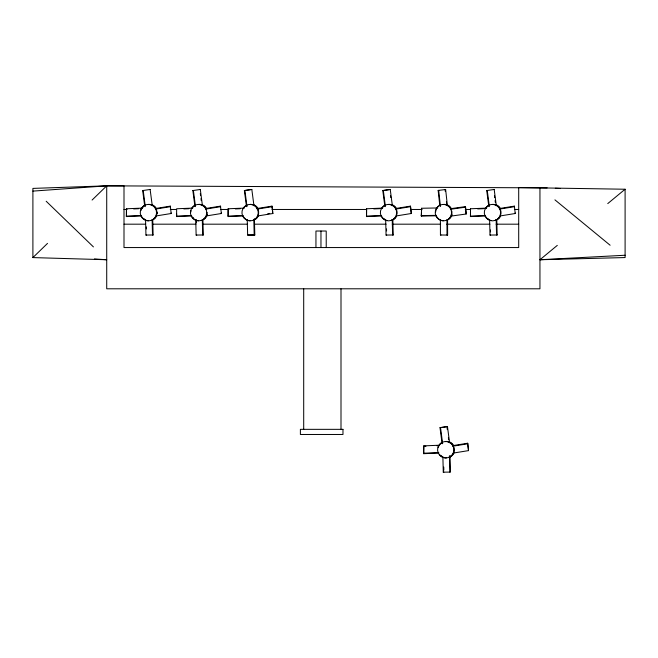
<?xml version="1.0" encoding="UTF-8"?>
<svg xmlns="http://www.w3.org/2000/svg" width="658" height="658" viewBox="0 0 658 658"><rect width="100%" height="100%" fill="white"/><g stroke="black" fill="none" stroke-linecap="round" stroke-linejoin="round"><path stroke-width="0.99" d="M141.511 215.947L126.418 216.572L126.468 208.767L142.572 208.101M126.418 216.572L126.468 208.767M191.692 215.947L176.599 216.572L176.648 208.767L192.753 208.101M176.599 216.572L176.665 213.817M243.205 215.947L228.112 216.572L228.161 208.767L244.266 208.101M228.137 215.651L228.161 208.767M381.632 215.947L366.531 216.572L366.588 208.767L382.685 208.101M366.531 216.572L366.588 208.767M438.837 453.049L423.744 453.683L423.612 453.222L423.793 445.877L438.894 445.244M423.744 453.683L423.793 445.877M485.571 215.947L470.47 216.572L470.519 208.767L486.624 208.101M470.47 216.572L470.519 208.767M436.435 215.791L421.326 216.079L421.548 208.265L437.66 207.961M421.326 216.079L421.449 213.324M421.581 210.56L421.548 208.265M94.415 258.939L106.719 259.745L32.9 257.591L47.516 243.386M92.095 200.048L106.719 185.836L124 185.836L124 247.556L518.701 247.556L518.701 187.538L625.1 189.233L625.1 257.558L539.947 259.745L557.293 245.385M607.753 203.593L625.1 189.233M155.304 208.553L170.299 206.135L170.455 206.678L155.453 209.096M156.193 215.931L171.195 213.505L170.299 206.135M205.485 208.553L220.479 206.135L220.636 206.678L205.633 209.096M206.373 215.931L221.376 213.505L220.479 206.135M256.998 208.553L271.993 206.135L272.149 206.678L272.889 213.505L257.887 215.931M257.146 209.096L272.149 206.678M267.74 213.776L269.739 213.447M395.417 208.553L410.419 206.135L410.567 206.678L411.308 213.505L396.313 215.931M395.573 209.096L410.567 206.678M499.356 208.553L514.359 206.135L514.507 206.678L499.504 209.096M500.253 215.931L515.247 213.505L514.359 206.135M452.63 445.663L467.624 443.245L467.78 443.78L468.521 450.615L453.518 453.033M452.778 446.206L467.78 443.78M144.653 205.666L142.679 190.565L150.131 189.463L152.113 204.564M194.834 205.666L192.852 190.565L200.312 189.463L202.425 205.567M246.487 206.67L244.373 190.565L251.298 189.504L251.825 189.463L253.939 205.567L253.412 205.609M244.373 190.565L251.825 189.463M384.774 205.666L382.791 190.565L390.252 189.463L392.365 205.567L391.831 205.609M382.791 190.565L390.252 189.463M488.713 205.666L486.731 190.565L494.191 189.463L496.305 205.567L495.77 205.609M441.987 442.776L440.005 427.675L447.465 426.573L449.579 442.678M440.005 427.675L447.465 426.573M450.385 208.718L465.428 206.628L465.568 207.171L466.16 214.006L451.108 216.095M450.524 209.26L465.568 207.171M439.799 205.592L438.154 190.45L445.639 189.504L447.391 205.65M149.605 189.504L150.131 189.463M142.679 190.565L143.205 190.524L145.319 206.628M199.785 189.504L200.312 189.463M192.852 190.565L193.386 190.524L195.5 206.628M493.656 189.504L494.191 189.463M486.731 190.565L487.257 190.524L489.371 206.628M32.9 191.108L106.719 185.836L547.127 187.875M145.558 219.821L145.953 235.054L146.561 235.021M152.73 219.739L153.117 234.972L152.508 235.005L152.121 219.78M195.739 219.821L196.133 235.054L196.742 235.021M202.911 219.739L203.297 234.972L202.689 235.005L202.302 219.78M247.252 219.821L247.647 235.054L254.811 234.972L254.399 218.727M247.647 235.054L254.811 234.972M385.67 219.821L386.065 235.054L386.674 235.021M392.842 219.739L393.237 234.972L392.629 235.005L392.234 219.78M489.61 219.821L490.004 235.054L490.613 235.021M496.782 219.739L497.168 234.972L496.56 235.005L496.173 219.78M442.883 456.932L443.278 472.164L443.887 472.123M443.278 472.164L450.442 472.082L450.031 455.838M539.947 259.745L625.1 255.246M445.639 189.504L445.104 189.529L445.326 191.552M438.154 190.45L438.689 190.425L440.441 206.571M133.648 208.931L138.682 208.718M183.829 208.931L188.862 208.718M235.342 208.931L240.376 208.718M126.278 216.12L141.38 215.487M176.459 216.12L191.56 215.487M373.76 208.931L379.806 208.676M227.972 216.12L243.073 215.487M477.7 208.931L483.745 208.676M366.399 216.12L381.492 215.487M470.338 216.12L485.431 215.487M423.933 446.33L425.94 446.247M437.011 445.787L439.026 445.705M423.612 453.222L438.705 452.597M440.391 219.747L440.441 234.988L441.049 234.964M447.563 219.838L447.613 235.071L447.004 235.095L446.946 219.862M421.202 215.627L436.312 215.339M145.953 235.054L153.117 234.972M196.133 235.054L203.297 234.972M386.065 235.054L393.237 234.972M490.004 235.054L497.168 234.972M124 209.466L127.084 209.466M170.257 209.466L176.418 209.466M220.619 209.466L228.844 209.466M272.017 209.466L366.58 209.466M410.773 209.466L422.082 209.466M465.255 209.466L470.396 209.466M514.589 209.466L518.701 209.466M124 224.181L145.583 224.181M152.779 224.181L195.952 224.181M203.149 224.181L247.342 224.181M254.539 224.181L386.106 224.181M392.275 224.181L440.58 224.181M446.749 224.181L489.922 224.181M496.091 224.181L518.701 224.181M440.441 234.988L447.613 235.071M555.336 188.262L560.468 188.509M554.933 199.859L610.122 245.237M46.183 201.249L93.428 246.906M515.099 212.962L515.247 213.505M411.308 213.505L410.419 206.135M468.521 450.615L467.624 443.245M272.733 212.962L272.889 213.505M221.22 212.962L221.376 213.505M171.039 212.962L171.195 213.505M466.16 214.006L465.428 206.628M494.454 195.541L494.717 197.556M495.112 200.575L495.375 202.59M447.062 427.618L447.325 429.633M448.386 437.685L448.649 439.7M440.531 427.634L442.645 443.739M390.515 195.541L390.778 197.556M383.318 190.524L385.432 206.628M244.899 190.524L247.013 206.628M200.312 193.534L200.575 195.541M200.97 198.568L201.241 200.575M446.42 201.644L446.642 203.659M271.993 206.135L272.634 211.991M490.481 229.938L490.531 231.97M449.422 455.871L449.833 472.115M443.755 467.048L443.829 470.092M386.517 228.926L386.567 230.958M253.815 219.78L254.202 235.005M196.347 219.788L196.421 222.832M146.347 226.895L146.405 228.926M539.947 187.538L539.947 288.796L106.719 288.796L106.719 185.836L32.9 188.402L32.9 257.591M341 288.87L341 429.337M326.22 247.244L326.22 231.024L315.947 231.024L315.947 247.244M320.964 231.024L320.964 247.244M303.7 288.87L303.7 429.337M490.958 220.537A8.225 8.151 78 0 1 487.784 218.958M487.241 218.489A8.225 8.151 78 0 1 485.908 216.819M485.694 208.594A8.225 8.151 78 0 1 486.484 207.402M486.945 206.867A8.225 8.151 78 0 1 488.598 205.518M492.653 204.325A8.225 8.151 78 0 1 495.178 220.438M489.338 219.682A8.233 8.159 78 0 1 488.154 218.884M487.315 206.776A8.233 8.159 78 0 1 488.384 205.831M495.828 204.671A8.233 8.159 78 0 1 500.203 208.191M500.409 216.424A8.233 8.159 78 0 1 495.556 220.364M443.122 220.751A8.225 8.151 78 0 1 436.748 216.671M435.67 211.843A8.225 8.151 78 0 1 435.909 210.428M436.122 209.746A8.225 8.151 78 0 1 439.1 205.822M443.772 204.334A8.225 8.151 78 0 1 450.845 208.446M451.824 211.128A8.225 8.151 78 0 1 447.901 219.673M446.264 204.531A8.233 8.159 78 0 1 451.232 208.364M452.071 214.607A8.233 8.159 78 0 1 446.996 220.208M387.019 220.545A8.233 8.159 78 0 1 383.836 218.966M383.301 218.497A8.233 8.159 78 0 1 381.961 216.819M381.747 208.594A8.233 8.159 78 0 1 382.537 207.402M383.005 206.859A8.233 8.159 78 0 1 384.659 205.518M388.714 204.317A8.233 8.159 78 0 1 391.239 220.446M385.399 219.682A8.233 8.159 78 0 1 384.214 218.884M383.375 206.776A8.233 8.159 78 0 1 384.445 205.831M391.888 204.671A8.233 8.159 78 0 1 396.264 208.191M396.47 216.424A8.233 8.159 78 0 1 391.617 220.364M249.999 220.759A8.233 8.159 78 0 1 245.418 218.966M244.883 218.497A8.233 8.159 78 0 1 243.542 216.819M243.328 208.594A8.233 8.159 78 0 1 246.24 205.518M250.287 204.317A8.233 8.159 78 0 1 254.769 219.583M245.467 206.283A8.233 8.159 78 0 1 246.618 205.436M252.787 204.474A8.233 8.159 78 0 1 257.837 208.191M258.619 215.108A8.233 8.159 78 0 1 255.139 219.501M198.486 220.751A8.225 8.151 78 0 1 192.029 216.819M190.845 212.016A8.225 8.151 78 0 1 191.059 210.601M192.185 207.986A8.225 8.151 78 0 1 194.143 205.921M198.774 204.325A8.225 8.151 78 0 1 205.946 208.282M207.138 212.361A8.225 8.151 78 0 1 203.248 219.575M193.74 218.415A8.233 8.159 78 0 1 192.802 217.337M193.444 206.776A8.233 8.159 78 0 1 194.513 205.831M201.957 204.671A8.233 8.159 78 0 1 206.324 208.191M207.303 214.418A8.233 8.159 78 0 1 202.351 220.134M148.305 220.751A8.225 8.151 78 0 1 143.724 218.958M143.189 218.489A8.225 8.151 78 0 1 141.848 216.819M140.878 210.601A8.225 8.151 78 0 1 141.643 208.594M142.005 207.986A8.225 8.151 78 0 1 144.546 205.518M148.593 204.325A8.225 8.151 78 0 1 153.067 219.575M145.286 219.682A8.233 8.159 78 0 1 144.102 218.884M142.013 208.512A8.233 8.159 78 0 1 144.332 205.831M151.776 204.671A8.233 8.159 78 0 1 156.143 208.191M157.344 212.287A8.233 8.159 78 0 1 157.254 213.718M156.357 216.424A8.233 8.159 78 0 1 152.171 220.134M446.346 457.886A8.233 8.159 78 0 1 444.224 457.647M443.541 457.45A8.233 8.159 78 0 1 439.569 454.522M438.195 447.703A8.233 8.159 78 0 1 441.872 442.62M445.927 441.428A8.233 8.159 78 0 1 453.099 445.384M453.962 447.35A8.233 8.159 78 0 1 450.401 456.685M442.612 456.792A8.233 8.159 78 0 1 440.893 455.525M440.589 443.887A8.233 8.159 78 0 1 442.25 442.538M449.101 441.781A8.233 8.159 78 0 1 453.477 445.301M454.25 452.21A8.233 8.159 78 0 1 449.496 457.244M342.974 429.337L300.393 429.337L300.393 434.477L342.974 434.477L342.974 429.337M485.291 208.685A8.225 8.151 78 0 0 492.669 220.849A8.225 8.151 78 0 0 499.414 208.364A8.225 8.151 78 0 0 485.291 208.685M436.32 208.528A8.225 8.151 78 0 0 443.426 220.866A8.225 8.151 78 0 0 450.45 208.528A8.225 8.151 78 0 0 436.32 208.528M381.352 208.685A8.225 8.151 78 0 0 388.73 220.849A8.225 8.151 78 0 0 395.474 208.364A8.225 8.151 78 0 0 381.352 208.685M242.934 208.685A8.225 8.151 78 0 0 250.311 220.849A8.225 8.151 78 0 0 257.056 208.364A8.225 8.151 78 0 0 242.934 208.685M191.42 208.685A8.225 8.151 78 0 0 198.798 220.849A8.225 8.151 78 0 0 205.543 208.364A8.225 8.151 78 0 0 191.42 208.685M141.24 208.685A8.225 8.151 78 0 0 148.618 220.849A8.225 8.151 78 0 0 155.362 208.364A8.225 8.151 78 0 0 141.24 208.685M438.565 445.787A8.225 8.151 78 0 0 445.943 457.96A8.225 8.151 78 0 0 452.688 445.474A8.225 8.151 78 0 0 438.565 445.787"/></g></svg>
